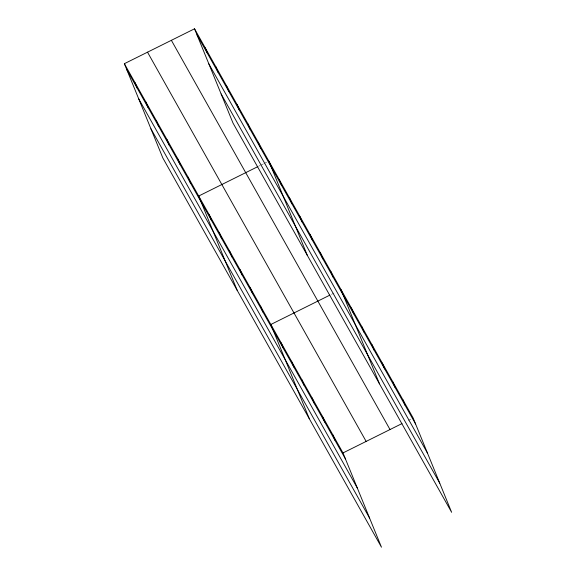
<?xml version="1.0" encoding="UTF-8"?>
<svg xmlns="http://www.w3.org/2000/svg" width="576" height="576" viewBox="0 0 576 576"><rect width="100%" height="100%" fill="white"/><g stroke="black" fill="none" stroke-linecap="round" stroke-linejoin="round"><path stroke-width="0.43" stroke-dasharray="2.88 2.16" d="M258.487 166.298L260.086 165.506M260.885 165.11L263.275 163.915M264.074 163.519L267.271 161.935M331.438 294.35L335.426 292.363M408.377 420.415L410.767 419.22"/><path stroke-width="0.86" d="M124.366 63.698L342.994 452.93L381.47 547.2L162.835 157.968L124.366 63.698L194.53 28.8L413.165 418.032L451.634 512.302L233.006 123.07L194.53 28.8M257.688 166.702L198.698 196.034L237.168 290.311M329.839 295.142L270.85 324.482L309.319 418.752M342.994 452.93L401.983 423.59M196.963 34.762L415.598 423.994M208.858 63.907L427.493 453.132M221.112 93.931L439.74 483.163M171.374 40.313L390.01 429.545M147.521 52.178L366.149 441.41M126.799 69.66L345.427 458.892M138.686 98.798L357.322 488.03M150.941 128.83L369.576 518.054M402.854 399.679L405.288 405.641M392.551 381.334L394.985 387.295M382.241 362.981L384.674 368.942M371.938 344.635L374.371 350.597M361.627 326.282L364.061 332.244M351.324 307.937L353.758 313.898M341.014 289.584L379.49 383.854M330.71 271.238L333.144 277.2M320.4 252.886L322.834 258.847M310.097 234.533L312.53 240.494M299.786 216.187L302.22 222.149M289.483 197.834L291.917 203.796M279.173 179.489L281.606 185.45M268.87 161.136L307.339 255.413M258.25 142.236L260.683 148.198M247.63 123.329L250.063 129.29M237.01 104.422L239.443 110.383M226.39 85.514L228.823 91.476M215.77 66.614L218.203 72.569M205.15 47.707L207.583 53.669M332.69 434.578L335.124 440.539M322.38 416.232L324.814 422.194M312.077 397.879L314.51 403.841M301.766 379.534L304.2 385.495M291.463 361.181L293.897 367.142M281.153 342.828L283.586 348.79M260.539 306.13L262.973 312.091M250.236 287.784L252.67 293.746M239.926 269.431L242.359 275.393M229.622 251.086L232.056 257.047M219.312 232.733L221.746 238.694M209.009 214.387L211.442 220.349M188.078 177.127L190.512 183.089M177.458 158.227L179.892 164.189M166.838 139.32L169.272 145.282M156.218 120.413L158.652 126.374M145.606 101.506L148.032 107.467M134.986 82.606L137.419 88.567"/></g></svg>
